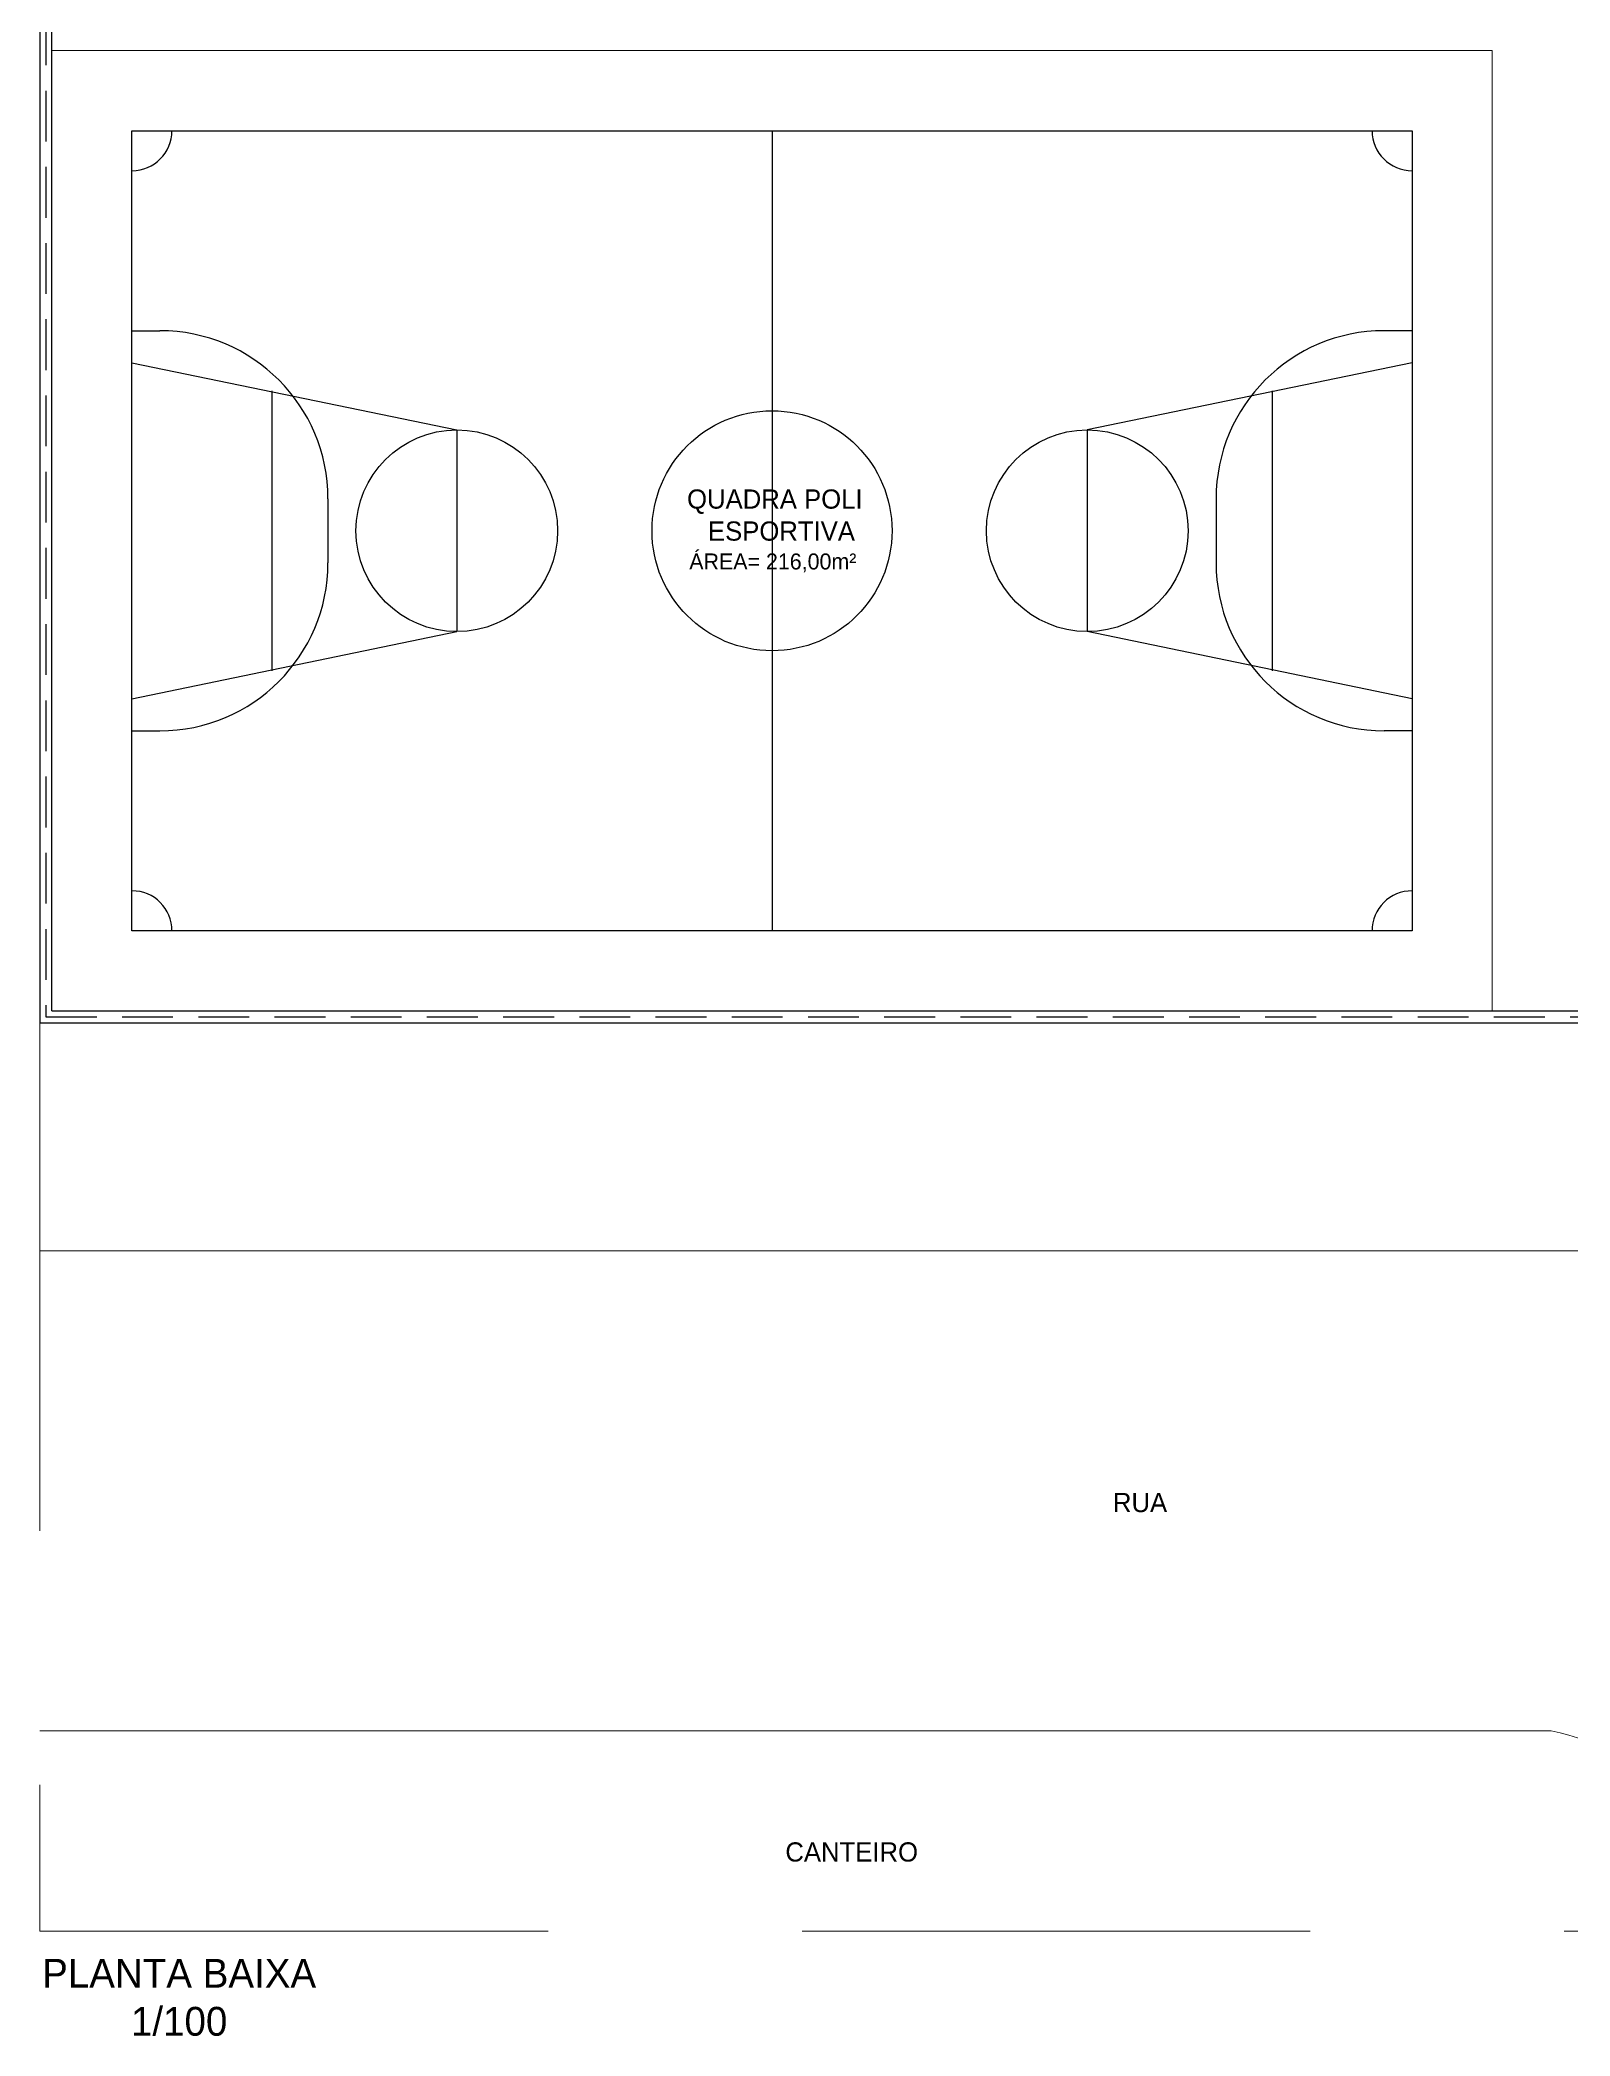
# Model space of a CAD drawing. Header units: metres. Extents: x 3021.9 to 3079.2, y 2067.5 to 2122.4.
# Drawn here: x 3021.86 to 3040.99, y 2067.52 to 2092.47 of the extents above; entities that cross this region are included whole.
import ezdxf

# ---------------------------------------------------------------- set-up
doc = ezdxf.new("R2010")
doc.units = ezdxf.units.M
doc.linetypes.add('DASHED2', pattern=[0.375, 0.25, -0.125])
doc.linetypes.add('HIDDEN', pattern=[9.525, 6.35, -3.175])
for name, color, linetype in [('1', 1, 'Continuous'), ('3', 3, 'Continuous'), ('demolição', 140, 'DASHED2'), ('LOTE', 5, 'Continuous'), ('projecao', 8, 'HIDDEN'), ('Texto', 44, 'Continuous')]:
    doc.layers.add(name, color=color, linetype=linetype)
doc.styles.add('style1', font='GOTHIC.TTF')

msp = doc.modelspace()

# ---------------------------------------------------------------- linework, layer by layer
at = {"layer": '1', "linetype": 'Continuous', "lineweight": 15}
msp.add_lwpolyline([(3022.012, 2092.332), (3040.012, 2092.332), (3040.012, 2080.332)], dxfattribs=at)
at = {"layer": '3'}
for points in [[(3066.012, 2120.482), (3021.862, 2120.482), (3021.862, 2080.182), (3041.512, 2080.182)], [(3022.012, 2080.332), (3022.012, 2120.332)], [(3022.012, 2080.332), (3041.512, 2080.332)], [(3022.012, 2080.332), (3041.512, 2080.332)], [(3022.012, 2080.332), (3041.512, 2080.332)]]:
    msp.add_lwpolyline(points, dxfattribs=at)
at = {"layer": 'demolição', "color": 255, "linetype": 'Continuous'}
for p, q in [((3031.012, 2091.332), (3031.012, 2081.332)), ((3023.012, 2088.832), (3023.362, 2088.832)), ((3039.012, 2088.832), (3038.662, 2088.832)), ((3023.012, 2088.432), (3027.072, 2087.592)), ((3039.012, 2088.432), (3034.952, 2087.592)), ((3024.762, 2088.082), (3024.762, 2084.582)), ((3037.262, 2088.082), (3037.262, 2084.582)), ((3027.072, 2087.592), (3027.072, 2085.072)), ((3034.952, 2087.592), (3034.952, 2085.072)), ((3025.462, 2086.732), (3025.462, 2085.932)), ((3036.562, 2086.732), (3036.562, 2085.932)), ((3023.012, 2084.232), (3027.072, 2085.072)), ((3039.012, 2084.232), (3034.952, 2085.072)), ((3023.012, 2083.832), (3023.362, 2083.832)), ((3039.012, 2083.832), (3038.662, 2083.832))]:
    msp.add_line(p, q, dxfattribs=at)
msp.add_lwpolyline([(3039.012, 2091.332), (3039.012, 2081.332), (3023.012, 2081.332), (3023.012, 2091.332)], close=True, dxfattribs=at)
for centre, radius in [((3031.012, 2086.332), 1.5), ((3027.072, 2086.332), 1.26), ((3034.952, 2086.332), 1.26)]:
    msp.add_circle(centre, radius, dxfattribs=at)
for centre, radius, start, end in [((3023.012, 2091.332), 0.5, 270, 0), ((3039.012, 2091.332), 0.5, 180, 270), ((3023.362, 2086.732), 2.1, 0, 90), ((3038.662, 2086.732), 2.1, 90, 180), ((3023.362, 2085.932), 2.1, 270, 0), ((3038.662, 2085.932), 2.1, 180, 270), ((3023.012, 2081.332), 0.5, 0, 90), ((3039.012, 2081.332), 0.5, 90, 180)]:
    msp.add_arc(centre, radius, start, end, dxfattribs=at)
at = {"layer": 'LOTE', "color": 1, "linetype": 'HIDDEN', "lineweight": 15}
msp.add_lwpolyline([(3021.862, 2080.182), (3021.862, 2068.832), (3053.862, 2068.832)], dxfattribs=at)
at = {"layer": 'LOTE', "color": 1, "linetype": 'Continuous', "lineweight": 9}
for points in [[(3021.862, 2077.332), (3043.757, 2077.332)], [(3021.862, 2071.332), (3040.75, 2071.332)]]:
    msp.add_lwpolyline(points, dxfattribs=at)
msp.add_arc((3040.288, 2068.832), 2.542, 0, 79.5485, dxfattribs=at)
at = {"layer": 'projecao', "ltscale": 0.1}
msp.add_lwpolyline([(3041.512, 2080.257), (3053.937, 2080.257), (3053.937, 2068.757), (3079.087, 2068.757), (3079.087, 2120.407), (3021.937, 2120.407), (3021.937, 2080.257), (3041.512, 2080.257)], dxfattribs=at)

# ---------------------------------------------------------------- texts
at = {"layer": 'Texto', "char_height": 0.1, "attachment_point": 1, "style": 'style1'}
for s, insert, width in [('\\pi1.72273;\\P\\pi0.61206;{\\H2.4x;QUADRA POLI \\P\\pi0.87335;ESPORTIVA\\P\\pi0.63946;\\H0.83333x;ÁREA= 216,00m²}', (3029.338, 2087.015), 3.44546), ('\\pxqc;{\\H2.4x;RUA}', (3033.889, 2074.307), 3.44546), ('\\pxqc;{\\H2.4x;CANTEIRO}', (3030.285, 2069.94), 3.44546), ('\\pxqc;\\P\\P{\\H3.6x;PLANTA BAIXA\\P1/100}', (3017.246, 2068.817), 12.71133)]:
    msp.add_mtext(s, dxfattribs=dict(at, insert=insert, width=width))

doc.saveas('drawing.dxf')
